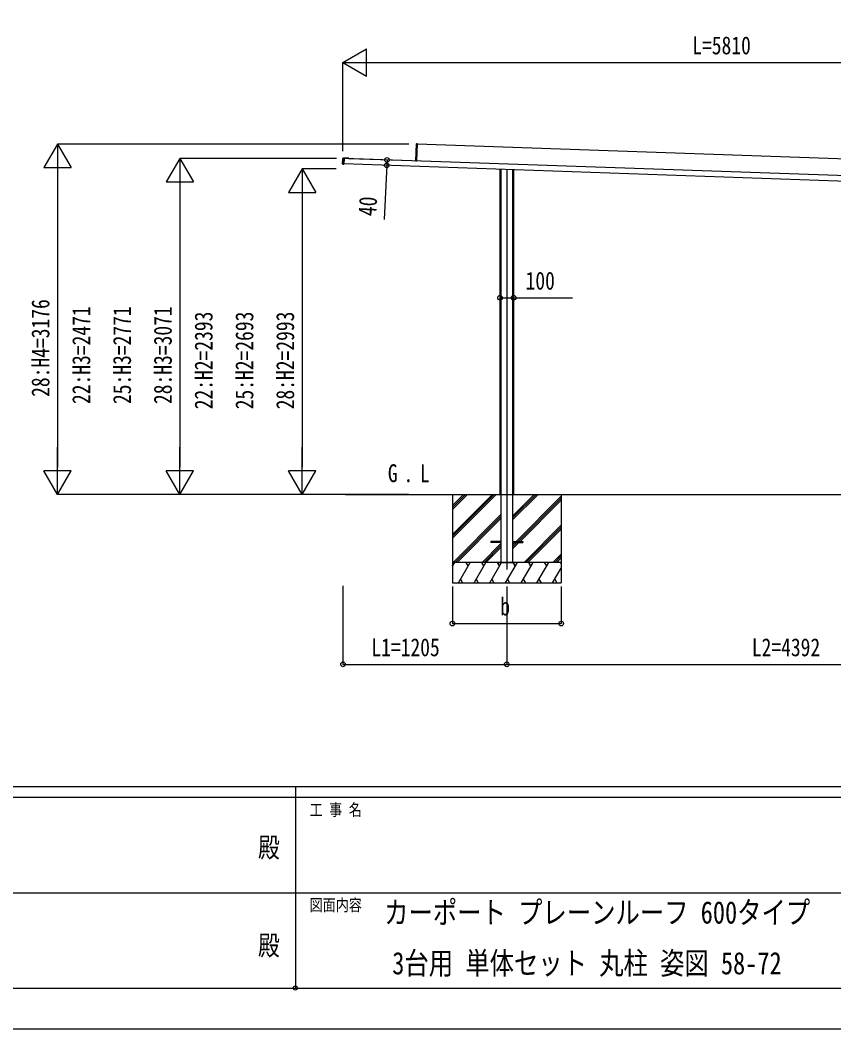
# Model space of a CAD drawing. Units: millimetres, scale not verified. Extents: x -16820 to 16820, y -11880 to 11880.
# Drawn here: x -2044 to 3941, y -11880 to -4463 of the extents above; entities that cross this region are included whole.
import ezdxf
from ezdxf.enums import TextEntityAlignment as Align

# ---------------------------------------------------------------- set-up
doc = ezdxf.new("R2010")
doc.units = ezdxf.units.MM
doc.header["$LTSCALE"] = 60
doc.header["$PDMODE"] = 32
doc.header["$PDSIZE"] = 30
for name, color, linetype in [('0-2_USER1', 3, 'Continuous'), ('0-3_YKK_12', 2, 'Continuous'), ('0-4_YKK_A1', 4, 'Continuous'), ('0-5_YKK_D', 6, 'Continuous'), ('0-6_YKK_ZWAK', 7, 'Continuous')]:
    doc.layers.add(name, color=color, linetype=linetype)
doc.styles.add('ＭＳ ゴシック', font='')
doc.styles.get('ＭＳ ゴシック').set_extended_font_data('MS Gothic')

msp = doc.modelspace()

# ---------------------------------------------------------------- linework, layer by layer
at = {"layer": '0-3_YKK_12'}
msp.add_line((1535.17, -5558.5), (1535.17, -8502.5), dxfattribs=at)
at = {"layer": '0-4_YKK_A1'}
for p, q in [((865.55, -5497.7), (869.96, -5371.61)), ((870.43, -5371.63), (866.02, -5497.71)), ((866.05, -5497.72), (870.46, -5371.63)), ((870.43, -5371.63), (869.96, -5371.61)), ((870.46, -5371.63), (870.43, -5371.63)), ((870.93, -5371.65), (870.46, -5371.63)), ((876.46, -5371.5), (870.93, -5371.65)), ((876.46, -5371.5), (872.09, -5496.93)), ((6023.18, -5553.73), (876.38, -5374)), ((327.47, -5518.74), (328.83, -5479.76)), ((329.18, -5519.83), (330.61, -5478.78)), ((331.08, -5478.79), (329.64, -5519.85)), ((331.08, -5478.79), (330.61, -5478.78)), ((338.62, -5478.6), (331.08, -5478.79)), ((345.43, -5477.34), (331.94, -5476.87)), ((336.93, -5477.04), (336.9, -5478.14)), ((338.62, -5478.6), (337.15, -5520.57)), ((6133.24, -5681.95), (338.59, -5479.6)), ((345.36, -5479.34), (345.43, -5477.34)), ((351.43, -5477.55), (345.43, -5477.34)), ((351.36, -5479.55), (351.43, -5477.55)), ((361.42, -5477.9), (351.43, -5477.55)), ((361.35, -5479.9), (361.42, -5477.9)), ((367.35, -5480.11), (367.42, -5478.11)), ((374.36, -5480.85), (374.37, -5480.55)), ((374.37, -5480.55), (374.4, -5479.95)), ((329.64, -5519.85), (329.18, -5519.83)), ((337.14, -5521.07), (329.63, -5520.35)), ((329.64, -5519.85), (337.15, -5520.57)), ((330.37, -5521.84), (335.36, -5522.02)), ((335.36, -5522.02), (335.4, -5520.9)), ((337.15, -5520.57), (337.14, -5521.07)), ((6131.85, -5721.93), (337.19, -5519.57)), ((837.03, -5497), (837.04, -5496.7)), ((837.04, -5496.7), (837.06, -5496.1)), ((837.06, -5496.1), (837.07, -5495.8)), ((866.02, -5497.71), (865.55, -5497.7)), ((866.5, -5497.93), (868.05, -5497.99)), ((868.05, -5497.99), (868.04, -5498.14)), ((868.05, -5497.79), (868.05, -5497.99)), ((868.57, -5497.3), (871.57, -5497.41)), ((869.04, -5498.18), (869.07, -5497.32)), ((1485.17, -5559.66), (1485.17, -7950)), ((1492.03, -5559.9), (1492.03, -8450)), ((1578.3, -5562.91), (1578.3, -8450)), ((1585.17, -5563.15), (1585.17, -7950)), ((347.68, -7950), (6646.09, -7950)), ((1135.17, -7950), (1135.17, -8600)), ((1135.17, -8243.98), (1429.15, -7950)), ((1135.17, -8258.12), (1443.29, -7950)), ((1135.17, -8272.26), (1457.43, -7950)), ((1135.17, -8031.84), (1217.01, -7950)), ((1135.17, -8045.99), (1231.15, -7950)), ((1135.17, -8060.13), (1245.3, -7950)), ((1578.3, -8137.49), (1765.8, -7950)), ((1578.3, -8123.35), (1751.66, -7950)), ((1578.3, -8109.21), (1737.51, -7950)), ((1604.14, -8295.5), (1935.17, -7964.48)), ((1618.28, -8295.5), (1935.17, -7978.62)), ((1632.43, -8295.5), (1935.17, -7992.76)), ((1935.17, -7950), (1935.17, -8600)), ((1141.27, -8450), (1492.03, -8099.25)), ((1155.42, -8450), (1492.03, -8113.39)), ((1169.56, -8450), (1492.03, -8127.53)), ((1661.77, -8450), (1935.17, -8176.61)), ((1675.92, -8450), (1935.17, -8190.75)), ((1690.06, -8450), (1935.17, -8204.9)), ((1417.67, -8295.5), (1417.67, -8304.5)), ((1492.03, -8295.5), (1417.67, -8295.5)), ((1492.03, -8304.5), (1417.67, -8304.5)), ((1578.3, -8295.5), (1652.67, -8295.5)), ((1578.3, -8349.62), (1623.43, -8304.5)), ((1578.3, -8321.34), (1595.14, -8304.5)), ((1578.3, -8335.48), (1609.28, -8304.5)), ((1578.3, -8304.5), (1652.67, -8304.5)), ((1652.67, -8295.5), (1652.67, -8304.5)), ((1353.41, -8450), (1492.03, -8311.38)), ((1367.55, -8450), (1492.03, -8325.52)), ((1381.69, -8450), (1492.03, -8339.66)), ((1935.17, -8450), (1135.17, -8450)), ((1135.17, -8478.94), (1151.87, -8450)), ((1179.71, -8600), (1266.31, -8450)), ((1251.31, -8475.98), (1236.31, -8450)), ((1295.18, -8600), (1381.78, -8450)), ((1366.78, -8475.98), (1351.78, -8450)), ((1410.65, -8600), (1497.25, -8450)), ((1482.25, -8475.98), (1467.25, -8450)), ((1474.27, -8450), (1596.07, -8450)), ((1526.12, -8600), (1612.72, -8450)), ((1597.72, -8475.98), (1582.72, -8450)), ((1641.59, -8600), (1728.2, -8450)), ((1713.19, -8475.98), (1698.19, -8450)), ((1757.06, -8600), (1843.67, -8450)), ((1828.66, -8475.98), (1813.66, -8450)), ((1873.91, -8450), (1935.17, -8388.74)), ((1888.05, -8450), (1935.17, -8402.88)), ((1902.19, -8450), (1935.17, -8417.03)), ((1935.17, -8460.45), (1929.13, -8450)), ((1136.87, -8475.98), (1135.17, -8473.02)), ((1872.53, -8600), (1935.17, -8491.52)), ((1135.17, -8600), (1935.17, -8600)), ((1194.71, -8574.02), (1209.71, -8600)), ((1310.18, -8574.02), (1325.18, -8600)), ((1425.65, -8574.02), (1440.65, -8600)), ((1541.12, -8574.02), (1556.12, -8600)), ((1656.59, -8574.02), (1671.59, -8600)), ((1772.06, -8574.02), (1787.06, -8600)), ((1887.53, -8574.02), (1902.53, -8600))]:
    msp.add_line(p, q, dxfattribs=at)
for points in [[(870.93, -5371.65), (866.52, -5497.73), (866.05, -5497.72)], [(870.44, -5371.13), (875.98, -5370.98), (875.98, -5371.02)], [(870.94, -5371.15), (876.48, -5371), (876.46, -5371.5)], [(331.1, -5478.29), (338.64, -5478.1), (338.62, -5478.6)], [(373.91, -5478.34), (373.84, -5480.33), (338.6, -5479.1)], [(373.91, -5478.34), (367.42, -5478.11), (361.42, -5477.9)], [(374.4, -5479.95), (374.41, -5479.65), (837.07, -5495.8)]]:
    msp.add_lwpolyline(points, dxfattribs=at)
for centre, radius, start, end in [((870.46, -5371.63), 0.5, 91.5, 178), ((872.49, -5371.45), 2.07, 171.06854, 184.93146), ((870.96, -5371.65), 0.5, 91.5, 178), ((872.99, -5371.47), 2.07, 171.06854, 184.93146), ((331.83, -5479.87), 3, 88, 178), ((331.11, -5478.79), 0.5, 91.5, 178), ((333.14, -5478.62), 2.07, 171.06854, 184.93146), ((330.47, -5518.84), 3, 178, 268), ((329.68, -5519.85), 0.5, 178, 264.5), ((331.69, -5520.17), 2.07, 171.06854, 184.93146), ((865.05, -5497.68), 0.5, 312.39429, 358), ((866.03, -5499.05), 1.14, 91.7804, 118.73315), ((865.55, -5497.7), 0.5, 312.39429, 358), ((866.53, -5499.07), 1.14, 91.7804, 118.73315), ((865.02, -5497.68), 1, 346.46304, 358), ((865.52, -5497.7), 1, 346.46304, 358), ((862.24, -5497.79), 4.26, 355.95127, 358.06825), ((868.55, -5497.8), 0.5, 88, 178), ((871.59, -5496.91), 0.5, 268, 358)]:
    msp.add_arc(centre, radius, start, end, dxfattribs=at)
at = {"layer": '0-5_YKK_D'}
for p, q in [((330.21, -4774), (503.42, -4674)), ((503.42, -4874), (503.42, -4674)), ((330.21, -5427.01), (330.21, -4773)), ((330.21, -4774), (503.42, -4874)), ((330.21, -4774), (676.62, -4774)), ((530.21, -4774), (5940.22, -4774)), ((-1769.79, -5374), (-1869.79, -5547.21)), ((815.74, -5374), (-1770.79, -5374)), ((-1769.79, -5374), (-1669.79, -5547.21)), ((-1769.79, -5374), (-1769.79, -5720.41)), ((-869.79, -5479.37), (-969.79, -5652.57)), ((282.08, -5479.37), (-870.79, -5479.37)), ((-869.79, -5479.37), (-769.79, -5652.57)), ((-869.79, -5479.37), (-869.79, -5825.78)), ((-1869.79, -5547.21), (-1669.79, -5547.21)), ((30.21, -5556.88), (-69.79, -5730.08)), ((281.08, -5556.88), (29.21, -5556.88)), ((30.21, -5556.88), (130.21, -5730.08)), ((30.21, -5556.88), (30.21, -5903.29)), ((-1769.79, -5574), (-1769.79, -7750)), ((-969.79, -5652.57), (-769.79, -5652.57)), ((-869.79, -5679.37), (-869.79, -7750)), ((-69.79, -5730.08), (130.21, -5730.08)), ((30.21, -5756.88), (30.21, -7750)), ((-1769.79, -7950), (-1769.79, -7603.59)), ((-869.79, -7950), (-869.79, -7603.59)), ((30.21, -7950), (30.21, -7603.59)), ((-1769.79, -7950), (-1869.79, -7776.8)), ((-1669.79, -7776.8), (-1869.79, -7776.8)), ((-1769.79, -7950), (-1669.79, -7776.8)), ((-869.79, -7950), (-969.79, -7776.8)), ((-769.79, -7776.8), (-969.79, -7776.8)), ((-869.79, -7950), (-769.79, -7776.8)), ((30.21, -7950), (-69.79, -7776.8)), ((130.21, -7776.8), (-69.79, -7776.8)), ((30.21, -7950), (130.21, -7776.8)), ((815.74, -7950), (-1770.79, -7950)), ((814.74, -7950), (-870.79, -7950)), ((815.74, -7950), (29.21, -7950)), ((330.21, -8622.06), (330.21, -9201)), ((1135.17, -8627.3), (1135.17, -8901)), ((1535.17, -8627.3), (1535.17, -9201)), ((1535.17, -8627.3), (1535.17, -9201)), ((1935.17, -8627.3), (1935.17, -8901)), ((1135.17, -8900), (1935.17, -8900)), ((330.21, -9200), (1535.17, -9200)), ((1535.17, -9200), (5927.12, -9200))]:
    msp.add_line(p, q, dxfattribs=at)
for points in [[(654.01, -5490.61), (652.1, -5530.57), (633.03, -5929.31)], [(1485.17, -6504.29), (1585.17, -6504.29), (2019.57, -6504.29)]]:
    msp.add_lwpolyline(points, dxfattribs=at)
for centre in [(654.01, -5490.61), (652.1, -5530.57), (1485.17, -6504.29), (1585.17, -6504.29), (1135.17, -8900), (1935.17, -8900), (330.21, -9200), (1535.17, -9200), (1535.17, -9200)]:
    msp.add_circle(centre, 17, dxfattribs=at)
at = {"layer": '0-6_YKK_ZWAK'}
for p, q in [((15580.08, -10100), (-15619.92, -10100)), ((-19.92, -10100), (-19.92, -11580)), ((-19.92, -10180), (-5219.92, -10180)), ((5180.08, -10180), (-19.92, -10180)), ((-5189.92, -10880), (-19.92, -10880)), ((-19.92, -10880), (5180.08, -10880)), ((-5219.92, -11580), (-19.92, -11580)), ((-19.92, -11580), (5180.08, -11580))]:
    msp.add_line(p, q, dxfattribs=at)
msp.add_lwpolyline([(-16820, -11880), (16820, -11880), (16820, 11880), (-16820, 11880)], close=True, dxfattribs=at)
msp.add_point((-19.92, -11580), dxfattribs=at)

# ---------------------------------------------------------------- texts
at = {"layer": '0-2_USER1', "style": 'ＭＳ ゴシック', "width": 0.8}
for s, height, p in [('G', 132, (660, -7900)), ('L', 132, (896.42, -7900)), ('.', 132, (775.2, -7900)), ('カーポート プレーンルーフ 600タイプ', 164.2, (632.77, -11155.33)), ('3台用 単体セット 丸柱 姿図 58-72', 164.2, (692.51, -11528.67))]:
    msp.add_text(s, height=height, dxfattribs=at).set_placement(p, align=Align.BOTTOM_LEFT)
at = {"layer": '0-5_YKK_D', "style": 'ＭＳ ゴシック', "width": 0.8}
for s, p in [('L=5810', (2899.22, -4754)), ('100', (1673.17, -6484.29)), ('b', (1487.17, -8880)), ('L1=1205', (539.09, -9180)), ('L2=4392', (3337.54, -9180))]:
    msp.add_text(s, height=132, dxfattribs=at).set_placement(p, align=Align.BOTTOM_LEFT)
for s, rotation, p in [('40', 87.262, (614.01, -5908.38)), ('28:H4=3176', 90, (-1789.79, -7233.2)), ('22:H3=2471', 90, (-1489.79, -7285.88)), ('25:H3=2771', 90, (-1189.79, -7285.88)), ('28:H3=3071', 90, (-889.79, -7285.88)), ('22:H2=2393', 90, (-589.79, -7324.64)), ('25:H2=2693', 90, (-289.79, -7324.64)), ('28:H2=2993', 90, (10.21, -7324.64))]:
    msp.add_text(s, height=132, rotation=rotation, dxfattribs=at).set_placement(p, align=Align.BOTTOM_LEFT)
at = {"layer": '0-6_YKK_ZWAK', "style": 'ＭＳ ゴシック', "width": 0.8}
for s, height, p in [('工 事 名', 87.98, (85.08, -10340)), ('殿', 146.6, (-294.67, -10663.33)), ('図面内容', 87.98, (85.08, -11040)), ('殿', 146.6, (-294.67, -11383.33))]:
    msp.add_text(s, height=height, dxfattribs=at).set_placement(p, align=Align.BOTTOM_LEFT)

doc.saveas('drawing.dxf')
